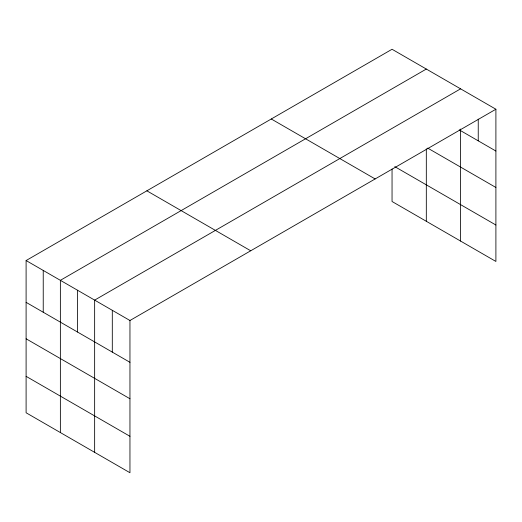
<?xml version="1.0" encoding="UTF-8"?>
<svg xmlns="http://www.w3.org/2000/svg" width="522" height="522" viewBox="0 0 522 522"><rect width="100%" height="100%" fill="white"/><g stroke="black" fill="none" stroke-linecap="round" stroke-linejoin="round"><path stroke-width="0.78" d="M26.1 260.543L129.952 320.501L129.952 472.736L26.1 412.772L26.1 260.543L392.048 49.264L495.9 109.228L495.9 261.457L392.048 201.499L392.048 169.017M426.317 69.054L60.369 280.327L60.369 432.562M460.587 88.838L94.645 300.117L94.645 452.346M129.952 320.501L495.9 109.228M459.216 129.854L495.9 151.034M427.688 148.091L495.9 187.476M394.789 166.642L495.9 225.015M271.283 118.99L375.135 178.948M146.865 190.824L250.717 250.782M26.1 302.349L129.952 362.307M26.1 338.791L129.952 398.749M26.1 376.336L129.952 436.294M478.243 119.133L478.243 140.842M460.587 129.038L460.587 241.073M426.317 148.861L426.317 221.282M112.302 310.309L112.302 352.115M77.51 290.225L77.51 332.031M43.235 270.435L43.235 312.241"/></g></svg>
